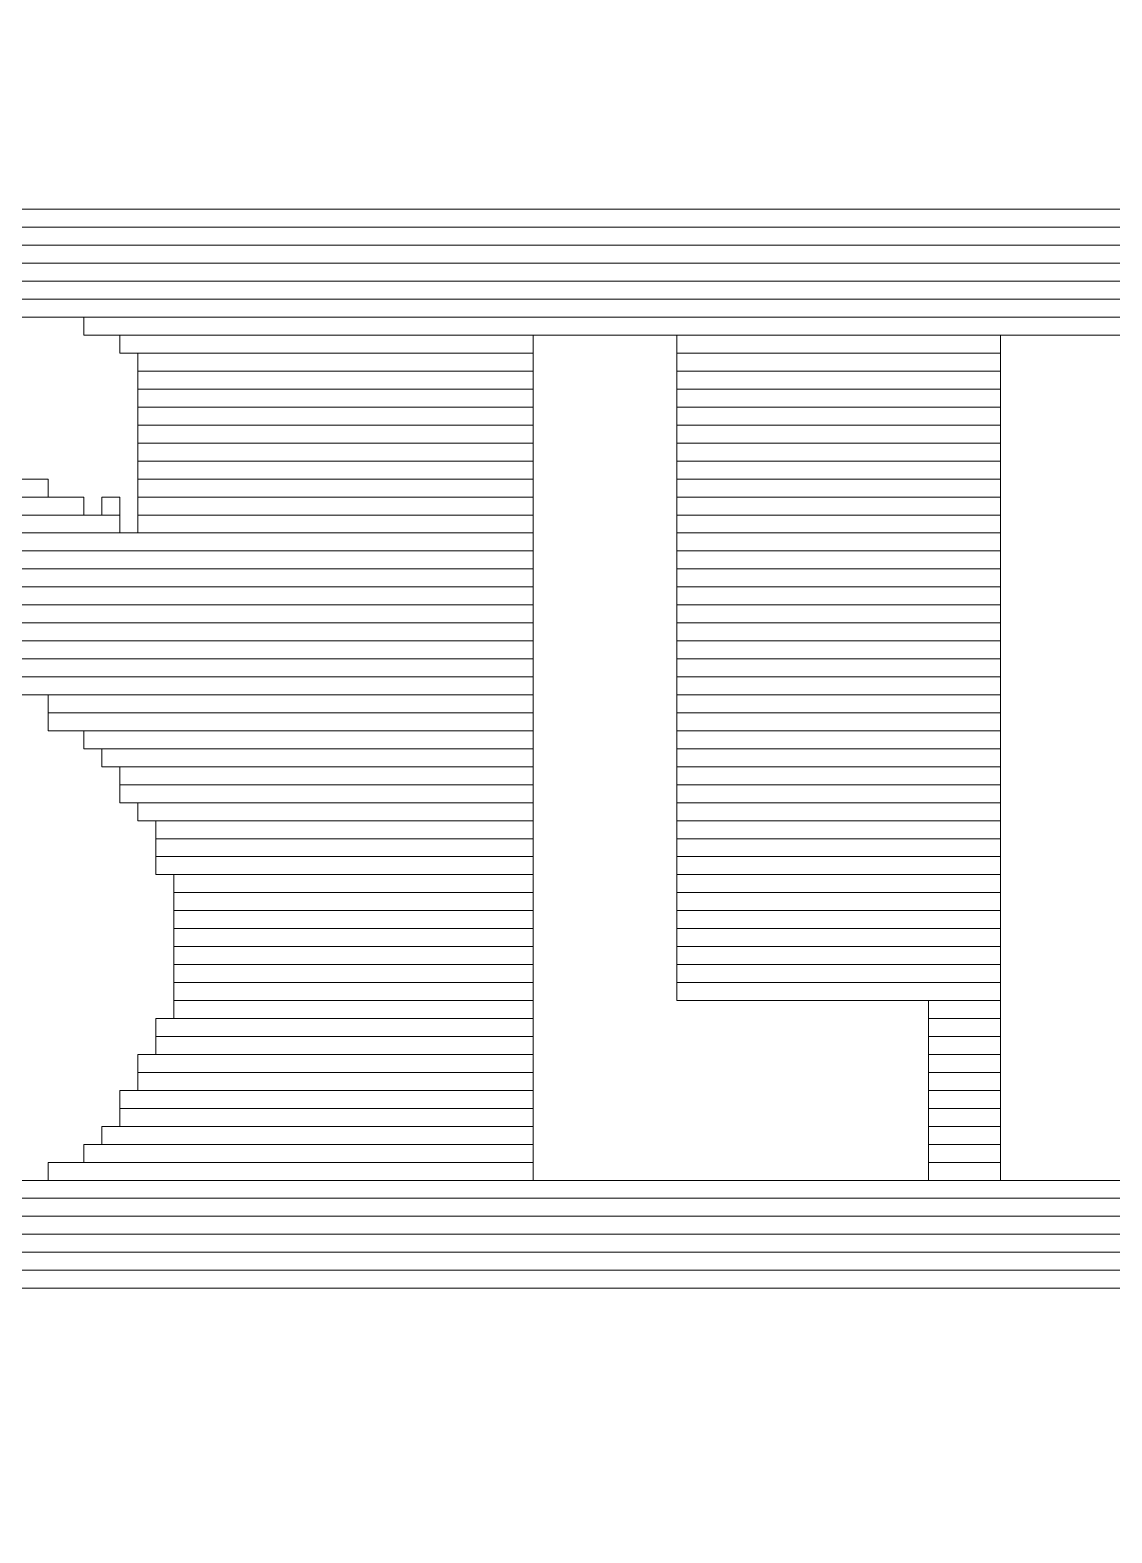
# Model space of a CAD drawing. Header units: millimetres. Extents: x -86 to 67, y -55 to 52.
# Drawn here: x -26.468 to -24.939, y -43.012 to -40.889 of the extents above; entities that cross this region are included whole.
import ezdxf

# ---------------------------------------------------------------- set-up
doc = ezdxf.new("R2010")
doc.units = ezdxf.units.MM
doc.header["$MEASUREMENT"] = 0
doc.layers.add('BG_OUTLINE', color=7, linetype='Continuous')
doc.layers.add('MA_PEN3', color=7, linetype='Continuous')

msp = doc.modelspace()

# ---------------------------------------------------------------- linework, layer by layer
at = {"layer": 'BG_OUTLINE', "color": 3, "lineweight": 9}
msp.add_open_spline([(-60.0926, 34.7331), (-60.0926, 34.7331), (63.7724, 34.7331), (63.7724, 34.7331), (63.7724, 34.7331), (64.585, 34.7336), (65.3646, 34.4113), (65.9396, 33.837), (65.9396, 33.837), (66.5146, 33.2627), (66.8379, 32.4797), (66.8384, 31.667), (66.8384, 31.667), (66.8384, 31.667), (66.8412, -52.28), (66.8412, -52.28), (66.8412, -52.28), (66.8412, -52.28), (66.8384, -52.1933), (66.8384, -52.1933), (66.8384, -52.1933), (66.8389, -53.006), (66.5166, -53.7856), (65.9424, -54.3606), (65.9424, -54.3606), (65.3681, -54.9356), (64.585, -55.2589), (63.7724, -55.2594), (63.7724, -55.2594), (63.7724, -55.2594), (-60.1869, -55.2594), (-60.1869, -55.2594), (-60.1869, -55.2594), (-60.1869, -55.2594), (-60.0853, -55.2518), (-60.0853, -55.2518), (-60.0853, -55.2518), (-60.8979, -55.2523), (-61.6775, -54.9299), (-62.2525, -54.3557), (-62.2525, -54.3557), (-62.8275, -53.7814), (-63.1508, -52.9984), (-63.1513, -52.1857), (-63.1513, -52.1857), (-63.1513, -52.1857), (-63.1587, 31.667), (-63.1587, 31.667), (-63.1587, 31.667), (-63.1592, 32.4797), (-62.8369, 33.2593), (-62.2626, 33.8343), (-62.2626, 33.8343), (-61.6883, 34.4093), (-60.9053, 34.7326), (-60.0926, 34.7331)], degree=3, knots=[0, 0, 0, 0, 0.071429, 0.071429, 0.071429, 0.071429, 0.142857, 0.142857, 0.142857, 0.142857, 0.214286, 0.214286, 0.214286, 0.214286, 0.285714, 0.285714, 0.285714, 0.285714, 0.357143, 0.357143, 0.357143, 0.357143, 0.428571, 0.428571, 0.428571, 0.428571, 0.5, 0.5, 0.5, 0.5, 0.571429, 0.571429, 0.571429, 0.571429, 0.642857, 0.642857, 0.642857, 0.642857, 0.714286, 0.714286, 0.714286, 0.714286, 0.785714, 0.785714, 0.785714, 0.785714, 0.857143, 0.857143, 0.857143, 0.857143, 0.928571, 0.928571, 0.928571, 0.928571, 1, 1, 1, 1], dxfattribs=at)
at = {"layer": 'MA_PEN3', "color": 5, "lineweight": 9}
for points in [[(-27.7892, -41.1675), (-27.7892, -41.1675), (-27.7892, -41.1421), (-27.7892, -41.1421), (-27.7892, -41.1421), (-27.7892, -41.1421), (-22.7346, -41.1421), (-22.7346, -41.1421), (-22.7346, -41.1421), (-22.7346, -41.1421), (-22.7346, -41.1675), (-22.7346, -41.1675), (-22.7346, -41.1675), (-22.7346, -41.1675), (-27.7892, -41.1675), (-27.7892, -41.1675)], [(-27.7892, -41.1929), (-27.7892, -41.1929), (-27.7892, -41.1675), (-27.7892, -41.1675), (-27.7892, -41.1675), (-27.7892, -41.1675), (-22.7346, -41.1675), (-22.7346, -41.1675), (-22.7346, -41.1675), (-22.7346, -41.1675), (-22.7346, -41.1929), (-22.7346, -41.1929), (-22.7346, -41.1929), (-22.7346, -41.1929), (-27.7892, -41.1929), (-27.7892, -41.1929)], [(-27.7892, -41.2183), (-27.7892, -41.2183), (-27.7892, -41.1929), (-27.7892, -41.1929), (-27.7892, -41.1929), (-27.7892, -41.1929), (-22.7346, -41.1929), (-22.7346, -41.1929), (-22.7346, -41.1929), (-22.7346, -41.1929), (-22.7346, -41.2183), (-22.7346, -41.2183), (-22.7346, -41.2183), (-22.7346, -41.2183), (-27.7892, -41.2183), (-27.7892, -41.2183)], [(-27.7892, -41.2437), (-27.7892, -41.2437), (-27.7892, -41.2183), (-27.7892, -41.2183), (-27.7892, -41.2183), (-27.7892, -41.2183), (-22.7346, -41.2183), (-22.7346, -41.2183), (-22.7346, -41.2183), (-22.7346, -41.2183), (-22.7346, -41.2437), (-22.7346, -41.2437), (-22.7346, -41.2437), (-22.7346, -41.2437), (-27.7892, -41.2437), (-27.7892, -41.2437)], [(-27.7892, -41.2691), (-27.7892, -41.2691), (-27.7892, -41.2437), (-27.7892, -41.2437), (-27.7892, -41.2437), (-27.7892, -41.2437), (-22.7346, -41.2437), (-22.7346, -41.2437), (-22.7346, -41.2437), (-22.7346, -41.2437), (-22.7346, -41.2691), (-22.7346, -41.2691), (-22.7346, -41.2691), (-22.7346, -41.2691), (-27.7892, -41.2691), (-27.7892, -41.2691)], [(-27.7892, -41.2945), (-27.7892, -41.2945), (-27.7892, -41.2691), (-27.7892, -41.2691), (-27.7892, -41.2691), (-27.7892, -41.2691), (-22.7346, -41.2691), (-22.7346, -41.2691), (-22.7346, -41.2691), (-22.7346, -41.2691), (-22.7346, -41.2945), (-22.7346, -41.2945), (-22.7346, -41.2945), (-22.7346, -41.2945), (-27.7892, -41.2945), (-27.7892, -41.2945)], [(-26.3922, -41.3199), (-26.3922, -41.3199), (-26.3922, -41.2945), (-26.3922, -41.2945), (-26.3922, -41.2945), (-26.3922, -41.2945), (-23.0902, -41.2945), (-23.0902, -41.2945), (-23.0902, -41.2945), (-23.0902, -41.2945), (-23.0902, -41.3199), (-23.0902, -41.3199), (-23.0902, -41.3199), (-23.0902, -41.3199), (-26.3922, -41.3199), (-26.3922, -41.3199)], [(-26.3414, -41.3453), (-26.3414, -41.3453), (-26.3414, -41.3199), (-26.3414, -41.3199), (-26.3414, -41.3199), (-26.3414, -41.3199), (-25.7572, -41.3199), (-25.7572, -41.3199), (-25.7572, -41.3199), (-25.7572, -41.3199), (-25.7572, -41.3453), (-25.7572, -41.3453), (-25.7572, -41.3453), (-25.7572, -41.3453), (-26.3414, -41.3453), (-26.3414, -41.3453)], [(-25.554, -41.3453), (-25.554, -41.3453), (-25.554, -41.3199), (-25.554, -41.3199), (-25.554, -41.3199), (-25.554, -41.3199), (-25.0968, -41.3199), (-25.0968, -41.3199), (-25.0968, -41.3199), (-25.0968, -41.3199), (-25.0968, -41.3453), (-25.0968, -41.3453), (-25.0968, -41.3453), (-25.0968, -41.3453), (-25.554, -41.3453), (-25.554, -41.3453)], [(-26.316, -41.3707), (-26.316, -41.3707), (-26.316, -41.3453), (-26.316, -41.3453), (-26.316, -41.3453), (-26.316, -41.3453), (-25.7572, -41.3453), (-25.7572, -41.3453), (-25.7572, -41.3453), (-25.7572, -41.3453), (-25.7572, -41.3707), (-25.7572, -41.3707), (-25.7572, -41.3707), (-25.7572, -41.3707), (-26.316, -41.3707), (-26.316, -41.3707)], [(-25.554, -41.3707), (-25.554, -41.3707), (-25.554, -41.3453), (-25.554, -41.3453), (-25.554, -41.3453), (-25.554, -41.3453), (-25.0968, -41.3453), (-25.0968, -41.3453), (-25.0968, -41.3453), (-25.0968, -41.3453), (-25.0968, -41.3707), (-25.0968, -41.3707), (-25.0968, -41.3707), (-25.0968, -41.3707), (-25.554, -41.3707), (-25.554, -41.3707)], [(-26.316, -41.3961), (-26.316, -41.3961), (-26.316, -41.3707), (-26.316, -41.3707), (-26.316, -41.3707), (-26.316, -41.3707), (-25.7572, -41.3707), (-25.7572, -41.3707), (-25.7572, -41.3707), (-25.7572, -41.3707), (-25.7572, -41.3961), (-25.7572, -41.3961), (-25.7572, -41.3961), (-25.7572, -41.3961), (-26.316, -41.3961), (-26.316, -41.3961)], [(-25.554, -41.3961), (-25.554, -41.3961), (-25.554, -41.3707), (-25.554, -41.3707), (-25.554, -41.3707), (-25.554, -41.3707), (-25.0968, -41.3707), (-25.0968, -41.3707), (-25.0968, -41.3707), (-25.0968, -41.3707), (-25.0968, -41.3961), (-25.0968, -41.3961), (-25.0968, -41.3961), (-25.0968, -41.3961), (-25.554, -41.3961), (-25.554, -41.3961)], [(-26.316, -41.4215), (-26.316, -41.4215), (-26.316, -41.3961), (-26.316, -41.3961), (-26.316, -41.3961), (-26.316, -41.3961), (-25.7572, -41.3961), (-25.7572, -41.3961), (-25.7572, -41.3961), (-25.7572, -41.3961), (-25.7572, -41.4215), (-25.7572, -41.4215), (-25.7572, -41.4215), (-25.7572, -41.4215), (-26.316, -41.4215), (-26.316, -41.4215)], [(-25.554, -41.4215), (-25.554, -41.4215), (-25.554, -41.3961), (-25.554, -41.3961), (-25.554, -41.3961), (-25.554, -41.3961), (-25.0968, -41.3961), (-25.0968, -41.3961), (-25.0968, -41.3961), (-25.0968, -41.3961), (-25.0968, -41.4215), (-25.0968, -41.4215), (-25.0968, -41.4215), (-25.0968, -41.4215), (-25.554, -41.4215), (-25.554, -41.4215)], [(-26.316, -41.4469), (-26.316, -41.4469), (-26.316, -41.4215), (-26.316, -41.4215), (-26.316, -41.4215), (-26.316, -41.4215), (-25.7572, -41.4215), (-25.7572, -41.4215), (-25.7572, -41.4215), (-25.7572, -41.4215), (-25.7572, -41.4469), (-25.7572, -41.4469), (-25.7572, -41.4469), (-25.7572, -41.4469), (-26.316, -41.4469), (-26.316, -41.4469)], [(-25.554, -41.4469), (-25.554, -41.4469), (-25.554, -41.4215), (-25.554, -41.4215), (-25.554, -41.4215), (-25.554, -41.4215), (-25.0968, -41.4215), (-25.0968, -41.4215), (-25.0968, -41.4215), (-25.0968, -41.4215), (-25.0968, -41.4469), (-25.0968, -41.4469), (-25.0968, -41.4469), (-25.0968, -41.4469), (-25.554, -41.4469), (-25.554, -41.4469)], [(-26.316, -41.4723), (-26.316, -41.4723), (-26.316, -41.4469), (-26.316, -41.4469), (-26.316, -41.4469), (-26.316, -41.4469), (-25.7572, -41.4469), (-25.7572, -41.4469), (-25.7572, -41.4469), (-25.7572, -41.4469), (-25.7572, -41.4723), (-25.7572, -41.4723), (-25.7572, -41.4723), (-25.7572, -41.4723), (-26.316, -41.4723), (-26.316, -41.4723)], [(-25.554, -41.4723), (-25.554, -41.4723), (-25.554, -41.4469), (-25.554, -41.4469), (-25.554, -41.4469), (-25.554, -41.4469), (-25.0968, -41.4469), (-25.0968, -41.4469), (-25.0968, -41.4469), (-25.0968, -41.4469), (-25.0968, -41.4723), (-25.0968, -41.4723), (-25.0968, -41.4723), (-25.0968, -41.4723), (-25.554, -41.4723), (-25.554, -41.4723)], [(-26.316, -41.4977), (-26.316, -41.4977), (-26.316, -41.4723), (-26.316, -41.4723), (-26.316, -41.4723), (-26.316, -41.4723), (-25.7572, -41.4723), (-25.7572, -41.4723), (-25.7572, -41.4723), (-25.7572, -41.4723), (-25.7572, -41.4977), (-25.7572, -41.4977), (-25.7572, -41.4977), (-25.7572, -41.4977), (-26.316, -41.4977), (-26.316, -41.4977)], [(-25.554, -41.4977), (-25.554, -41.4977), (-25.554, -41.4723), (-25.554, -41.4723), (-25.554, -41.4723), (-25.554, -41.4723), (-25.0968, -41.4723), (-25.0968, -41.4723), (-25.0968, -41.4723), (-25.0968, -41.4723), (-25.0968, -41.4977), (-25.0968, -41.4977), (-25.0968, -41.4977), (-25.0968, -41.4977), (-25.554, -41.4977), (-25.554, -41.4977)], [(-26.316, -41.5231), (-26.316, -41.5231), (-26.316, -41.4977), (-26.316, -41.4977), (-26.316, -41.4977), (-26.316, -41.4977), (-25.7572, -41.4977), (-25.7572, -41.4977), (-25.7572, -41.4977), (-25.7572, -41.4977), (-25.7572, -41.5231), (-25.7572, -41.5231), (-25.7572, -41.5231), (-25.7572, -41.5231), (-26.316, -41.5231), (-26.316, -41.5231)], [(-25.554, -41.5231), (-25.554, -41.5231), (-25.554, -41.4977), (-25.554, -41.4977), (-25.554, -41.4977), (-25.554, -41.4977), (-25.0968, -41.4977), (-25.0968, -41.4977), (-25.0968, -41.4977), (-25.0968, -41.4977), (-25.0968, -41.5231), (-25.0968, -41.5231), (-25.0968, -41.5231), (-25.0968, -41.5231), (-25.554, -41.5231), (-25.554, -41.5231)], [(-26.6208, -41.5485), (-26.6208, -41.5485), (-26.6208, -41.5231), (-26.6208, -41.5231), (-26.6208, -41.5231), (-26.6208, -41.5231), (-26.443, -41.5231), (-26.443, -41.5231), (-26.443, -41.5231), (-26.443, -41.5231), (-26.443, -41.5485), (-26.443, -41.5485), (-26.443, -41.5485), (-26.443, -41.5485), (-26.6208, -41.5485), (-26.6208, -41.5485)], [(-26.316, -41.5485), (-26.316, -41.5485), (-26.316, -41.5231), (-26.316, -41.5231), (-26.316, -41.5231), (-26.316, -41.5231), (-25.7572, -41.5231), (-25.7572, -41.5231), (-25.7572, -41.5231), (-25.7572, -41.5231), (-25.7572, -41.5485), (-25.7572, -41.5485), (-25.7572, -41.5485), (-25.7572, -41.5485), (-26.316, -41.5485), (-26.316, -41.5485)], [(-25.554, -41.5485), (-25.554, -41.5485), (-25.554, -41.5231), (-25.554, -41.5231), (-25.554, -41.5231), (-25.554, -41.5231), (-25.0968, -41.5231), (-25.0968, -41.5231), (-25.0968, -41.5231), (-25.0968, -41.5231), (-25.0968, -41.5485), (-25.0968, -41.5485), (-25.0968, -41.5485), (-25.0968, -41.5485), (-25.554, -41.5485), (-25.554, -41.5485)], [(-26.6716, -41.5739), (-26.6716, -41.5739), (-26.6716, -41.5485), (-26.6716, -41.5485), (-26.6716, -41.5485), (-26.6716, -41.5485), (-26.3922, -41.5485), (-26.3922, -41.5485), (-26.3922, -41.5485), (-26.3922, -41.5485), (-26.3922, -41.5739), (-26.3922, -41.5739), (-26.3922, -41.5739), (-26.3922, -41.5739), (-26.6716, -41.5739), (-26.6716, -41.5739)], [(-26.3668, -41.5739), (-26.3668, -41.5739), (-26.3668, -41.5485), (-26.3668, -41.5485), (-26.3668, -41.5485), (-26.3668, -41.5485), (-26.3414, -41.5485), (-26.3414, -41.5485), (-26.3414, -41.5485), (-26.3414, -41.5485), (-26.3414, -41.5739), (-26.3414, -41.5739), (-26.3414, -41.5739), (-26.3414, -41.5739), (-26.3668, -41.5739), (-26.3668, -41.5739)], [(-26.316, -41.5739), (-26.316, -41.5739), (-26.316, -41.5485), (-26.316, -41.5485), (-26.316, -41.5485), (-26.316, -41.5485), (-25.7572, -41.5485), (-25.7572, -41.5485), (-25.7572, -41.5485), (-25.7572, -41.5485), (-25.7572, -41.5739), (-25.7572, -41.5739), (-25.7572, -41.5739), (-25.7572, -41.5739), (-26.316, -41.5739), (-26.316, -41.5739)], [(-25.554, -41.5739), (-25.554, -41.5739), (-25.554, -41.5485), (-25.554, -41.5485), (-25.554, -41.5485), (-25.554, -41.5485), (-25.0968, -41.5485), (-25.0968, -41.5485), (-25.0968, -41.5485), (-25.0968, -41.5485), (-25.0968, -41.5739), (-25.0968, -41.5739), (-25.0968, -41.5739), (-25.0968, -41.5739), (-25.554, -41.5739), (-25.554, -41.5739)], [(-26.697, -41.5993), (-26.697, -41.5993), (-26.697, -41.5739), (-26.697, -41.5739), (-26.697, -41.5739), (-26.697, -41.5739), (-26.3414, -41.5739), (-26.3414, -41.5739), (-26.3414, -41.5739), (-26.3414, -41.5739), (-26.3414, -41.5993), (-26.3414, -41.5993), (-26.3414, -41.5993), (-26.3414, -41.5993), (-26.697, -41.5993), (-26.697, -41.5993)], [(-26.316, -41.5993), (-26.316, -41.5993), (-26.316, -41.5739), (-26.316, -41.5739), (-26.316, -41.5739), (-26.316, -41.5739), (-25.7572, -41.5739), (-25.7572, -41.5739), (-25.7572, -41.5739), (-25.7572, -41.5739), (-25.7572, -41.5993), (-25.7572, -41.5993), (-25.7572, -41.5993), (-25.7572, -41.5993), (-26.316, -41.5993), (-26.316, -41.5993)], [(-25.554, -41.5993), (-25.554, -41.5993), (-25.554, -41.5739), (-25.554, -41.5739), (-25.554, -41.5739), (-25.554, -41.5739), (-25.0968, -41.5739), (-25.0968, -41.5739), (-25.0968, -41.5739), (-25.0968, -41.5739), (-25.0968, -41.5993), (-25.0968, -41.5993), (-25.0968, -41.5993), (-25.0968, -41.5993), (-25.554, -41.5993), (-25.554, -41.5993)], [(-26.697, -41.6247), (-26.697, -41.6247), (-26.697, -41.5993), (-26.697, -41.5993), (-26.697, -41.5993), (-26.697, -41.5993), (-25.7572, -41.5993), (-25.7572, -41.5993), (-25.7572, -41.5993), (-25.7572, -41.5993), (-25.7572, -41.6247), (-25.7572, -41.6247), (-25.7572, -41.6247), (-25.7572, -41.6247), (-26.697, -41.6247), (-26.697, -41.6247)], [(-25.554, -41.6247), (-25.554, -41.6247), (-25.554, -41.5993), (-25.554, -41.5993), (-25.554, -41.5993), (-25.554, -41.5993), (-25.0968, -41.5993), (-25.0968, -41.5993), (-25.0968, -41.5993), (-25.0968, -41.5993), (-25.0968, -41.6247), (-25.0968, -41.6247), (-25.0968, -41.6247), (-25.0968, -41.6247), (-25.554, -41.6247), (-25.554, -41.6247)], [(-26.697, -41.6501), (-26.697, -41.6501), (-26.697, -41.6247), (-26.697, -41.6247), (-26.697, -41.6247), (-26.697, -41.6247), (-25.7572, -41.6247), (-25.7572, -41.6247), (-25.7572, -41.6247), (-25.7572, -41.6247), (-25.7572, -41.6501), (-25.7572, -41.6501), (-25.7572, -41.6501), (-25.7572, -41.6501), (-26.697, -41.6501), (-26.697, -41.6501)], [(-25.554, -41.6501), (-25.554, -41.6501), (-25.554, -41.6247), (-25.554, -41.6247), (-25.554, -41.6247), (-25.554, -41.6247), (-25.0968, -41.6247), (-25.0968, -41.6247), (-25.0968, -41.6247), (-25.0968, -41.6247), (-25.0968, -41.6501), (-25.0968, -41.6501), (-25.0968, -41.6501), (-25.0968, -41.6501), (-25.554, -41.6501), (-25.554, -41.6501)], [(-26.697, -41.6755), (-26.697, -41.6755), (-26.697, -41.6501), (-26.697, -41.6501), (-26.697, -41.6501), (-26.697, -41.6501), (-25.7572, -41.6501), (-25.7572, -41.6501), (-25.7572, -41.6501), (-25.7572, -41.6501), (-25.7572, -41.6755), (-25.7572, -41.6755), (-25.7572, -41.6755), (-25.7572, -41.6755), (-26.697, -41.6755), (-26.697, -41.6755)], [(-25.554, -41.6755), (-25.554, -41.6755), (-25.554, -41.6501), (-25.554, -41.6501), (-25.554, -41.6501), (-25.554, -41.6501), (-25.0968, -41.6501), (-25.0968, -41.6501), (-25.0968, -41.6501), (-25.0968, -41.6501), (-25.0968, -41.6755), (-25.0968, -41.6755), (-25.0968, -41.6755), (-25.0968, -41.6755), (-25.554, -41.6755), (-25.554, -41.6755)], [(-26.6716, -41.7009), (-26.6716, -41.7009), (-26.6716, -41.6755), (-26.6716, -41.6755), (-26.6716, -41.6755), (-26.6716, -41.6755), (-25.7572, -41.6755), (-25.7572, -41.6755), (-25.7572, -41.6755), (-25.7572, -41.6755), (-25.7572, -41.7009), (-25.7572, -41.7009), (-25.7572, -41.7009), (-25.7572, -41.7009), (-26.6716, -41.7009), (-26.6716, -41.7009)], [(-25.554, -41.7009), (-25.554, -41.7009), (-25.554, -41.6755), (-25.554, -41.6755), (-25.554, -41.6755), (-25.554, -41.6755), (-25.0968, -41.6755), (-25.0968, -41.6755), (-25.0968, -41.6755), (-25.0968, -41.6755), (-25.0968, -41.7009), (-25.0968, -41.7009), (-25.0968, -41.7009), (-25.0968, -41.7009), (-25.554, -41.7009), (-25.554, -41.7009)], [(-26.6716, -41.7263), (-26.6716, -41.7263), (-26.6716, -41.7009), (-26.6716, -41.7009), (-26.6716, -41.7009), (-26.6716, -41.7009), (-25.7572, -41.7009), (-25.7572, -41.7009), (-25.7572, -41.7009), (-25.7572, -41.7009), (-25.7572, -41.7263), (-25.7572, -41.7263), (-25.7572, -41.7263), (-25.7572, -41.7263), (-26.6716, -41.7263), (-26.6716, -41.7263)], [(-25.554, -41.7263), (-25.554, -41.7263), (-25.554, -41.7009), (-25.554, -41.7009), (-25.554, -41.7009), (-25.554, -41.7009), (-25.0968, -41.7009), (-25.0968, -41.7009), (-25.0968, -41.7009), (-25.0968, -41.7009), (-25.0968, -41.7263), (-25.0968, -41.7263), (-25.0968, -41.7263), (-25.0968, -41.7263), (-25.554, -41.7263), (-25.554, -41.7263)], [(-26.6462, -41.7517), (-26.6462, -41.7517), (-26.6462, -41.7263), (-26.6462, -41.7263), (-26.6462, -41.7263), (-26.6462, -41.7263), (-25.7572, -41.7263), (-25.7572, -41.7263), (-25.7572, -41.7263), (-25.7572, -41.7263), (-25.7572, -41.7517), (-25.7572, -41.7517), (-25.7572, -41.7517), (-25.7572, -41.7517), (-26.6462, -41.7517), (-26.6462, -41.7517)], [(-25.554, -41.7517), (-25.554, -41.7517), (-25.554, -41.7263), (-25.554, -41.7263), (-25.554, -41.7263), (-25.554, -41.7263), (-25.0968, -41.7263), (-25.0968, -41.7263), (-25.0968, -41.7263), (-25.0968, -41.7263), (-25.0968, -41.7517), (-25.0968, -41.7517), (-25.0968, -41.7517), (-25.0968, -41.7517), (-25.554, -41.7517), (-25.554, -41.7517)], [(-26.57, -41.7771), (-26.57, -41.7771), (-26.57, -41.7517), (-26.57, -41.7517), (-26.57, -41.7517), (-26.57, -41.7517), (-25.7572, -41.7517), (-25.7572, -41.7517), (-25.7572, -41.7517), (-25.7572, -41.7517), (-25.7572, -41.7771), (-25.7572, -41.7771), (-25.7572, -41.7771), (-25.7572, -41.7771), (-26.57, -41.7771), (-26.57, -41.7771)], [(-25.554, -41.7771), (-25.554, -41.7771), (-25.554, -41.7517), (-25.554, -41.7517), (-25.554, -41.7517), (-25.554, -41.7517), (-25.0968, -41.7517), (-25.0968, -41.7517), (-25.0968, -41.7517), (-25.0968, -41.7517), (-25.0968, -41.7771), (-25.0968, -41.7771), (-25.0968, -41.7771), (-25.0968, -41.7771), (-25.554, -41.7771), (-25.554, -41.7771)], [(-26.5446, -41.8025), (-26.5446, -41.8025), (-26.5446, -41.7771), (-26.5446, -41.7771), (-26.5446, -41.7771), (-26.5446, -41.7771), (-25.7572, -41.7771), (-25.7572, -41.7771), (-25.7572, -41.7771), (-25.7572, -41.7771), (-25.7572, -41.8025), (-25.7572, -41.8025), (-25.7572, -41.8025), (-25.7572, -41.8025), (-26.5446, -41.8025), (-26.5446, -41.8025)], [(-25.554, -41.8025), (-25.554, -41.8025), (-25.554, -41.7771), (-25.554, -41.7771), (-25.554, -41.7771), (-25.554, -41.7771), (-25.0968, -41.7771), (-25.0968, -41.7771), (-25.0968, -41.7771), (-25.0968, -41.7771), (-25.0968, -41.8025), (-25.0968, -41.8025), (-25.0968, -41.8025), (-25.0968, -41.8025), (-25.554, -41.8025), (-25.554, -41.8025)], [(-26.4938, -41.8279), (-26.4938, -41.8279), (-26.4938, -41.8025), (-26.4938, -41.8025), (-26.4938, -41.8025), (-26.4938, -41.8025), (-25.7572, -41.8025), (-25.7572, -41.8025), (-25.7572, -41.8025), (-25.7572, -41.8025), (-25.7572, -41.8279), (-25.7572, -41.8279), (-25.7572, -41.8279), (-25.7572, -41.8279), (-26.4938, -41.8279), (-26.4938, -41.8279)], [(-25.554, -41.8279), (-25.554, -41.8279), (-25.554, -41.8025), (-25.554, -41.8025), (-25.554, -41.8025), (-25.554, -41.8025), (-25.0968, -41.8025), (-25.0968, -41.8025), (-25.0968, -41.8025), (-25.0968, -41.8025), (-25.0968, -41.8279), (-25.0968, -41.8279), (-25.0968, -41.8279), (-25.0968, -41.8279), (-25.554, -41.8279), (-25.554, -41.8279)], [(-26.443, -41.8533), (-26.443, -41.8533), (-26.443, -41.8279), (-26.443, -41.8279), (-26.443, -41.8279), (-26.443, -41.8279), (-25.7572, -41.8279), (-25.7572, -41.8279), (-25.7572, -41.8279), (-25.7572, -41.8279), (-25.7572, -41.8533), (-25.7572, -41.8533), (-25.7572, -41.8533), (-25.7572, -41.8533), (-26.443, -41.8533), (-26.443, -41.8533)], [(-25.554, -41.8533), (-25.554, -41.8533), (-25.554, -41.8279), (-25.554, -41.8279), (-25.554, -41.8279), (-25.554, -41.8279), (-25.0968, -41.8279), (-25.0968, -41.8279), (-25.0968, -41.8279), (-25.0968, -41.8279), (-25.0968, -41.8533), (-25.0968, -41.8533), (-25.0968, -41.8533), (-25.0968, -41.8533), (-25.554, -41.8533), (-25.554, -41.8533)], [(-26.443, -41.8787), (-26.443, -41.8787), (-26.443, -41.8533), (-26.443, -41.8533), (-26.443, -41.8533), (-26.443, -41.8533), (-25.7572, -41.8533), (-25.7572, -41.8533), (-25.7572, -41.8533), (-25.7572, -41.8533), (-25.7572, -41.8787), (-25.7572, -41.8787), (-25.7572, -41.8787), (-25.7572, -41.8787), (-26.443, -41.8787), (-26.443, -41.8787)], [(-25.554, -41.8787), (-25.554, -41.8787), (-25.554, -41.8533), (-25.554, -41.8533), (-25.554, -41.8533), (-25.554, -41.8533), (-25.0968, -41.8533), (-25.0968, -41.8533), (-25.0968, -41.8533), (-25.0968, -41.8533), (-25.0968, -41.8787), (-25.0968, -41.8787), (-25.0968, -41.8787), (-25.0968, -41.8787), (-25.554, -41.8787), (-25.554, -41.8787)], [(-26.3922, -41.9041), (-26.3922, -41.9041), (-26.3922, -41.8787), (-26.3922, -41.8787), (-26.3922, -41.8787), (-26.3922, -41.8787), (-25.7572, -41.8787), (-25.7572, -41.8787), (-25.7572, -41.8787), (-25.7572, -41.8787), (-25.7572, -41.9041), (-25.7572, -41.9041), (-25.7572, -41.9041), (-25.7572, -41.9041), (-26.3922, -41.9041), (-26.3922, -41.9041)], [(-25.554, -41.9041), (-25.554, -41.9041), (-25.554, -41.8787), (-25.554, -41.8787), (-25.554, -41.8787), (-25.554, -41.8787), (-25.0968, -41.8787), (-25.0968, -41.8787), (-25.0968, -41.8787), (-25.0968, -41.8787), (-25.0968, -41.9041), (-25.0968, -41.9041), (-25.0968, -41.9041), (-25.0968, -41.9041), (-25.554, -41.9041), (-25.554, -41.9041)], [(-26.3668, -41.9295), (-26.3668, -41.9295), (-26.3668, -41.9041), (-26.3668, -41.9041), (-26.3668, -41.9041), (-26.3668, -41.9041), (-25.7572, -41.9041), (-25.7572, -41.9041), (-25.7572, -41.9041), (-25.7572, -41.9041), (-25.7572, -41.9295), (-25.7572, -41.9295), (-25.7572, -41.9295), (-25.7572, -41.9295), (-26.3668, -41.9295), (-26.3668, -41.9295)], [(-25.554, -41.9295), (-25.554, -41.9295), (-25.554, -41.9041), (-25.554, -41.9041), (-25.554, -41.9041), (-25.554, -41.9041), (-25.0968, -41.9041), (-25.0968, -41.9041), (-25.0968, -41.9041), (-25.0968, -41.9041), (-25.0968, -41.9295), (-25.0968, -41.9295), (-25.0968, -41.9295), (-25.0968, -41.9295), (-25.554, -41.9295), (-25.554, -41.9295)], [(-26.3414, -41.9549), (-26.3414, -41.9549), (-26.3414, -41.9295), (-26.3414, -41.9295), (-26.3414, -41.9295), (-26.3414, -41.9295), (-25.7572, -41.9295), (-25.7572, -41.9295), (-25.7572, -41.9295), (-25.7572, -41.9295), (-25.7572, -41.9549), (-25.7572, -41.9549), (-25.7572, -41.9549), (-25.7572, -41.9549), (-26.3414, -41.9549), (-26.3414, -41.9549)], [(-25.554, -41.9549), (-25.554, -41.9549), (-25.554, -41.9295), (-25.554, -41.9295), (-25.554, -41.9295), (-25.554, -41.9295), (-25.0968, -41.9295), (-25.0968, -41.9295), (-25.0968, -41.9295), (-25.0968, -41.9295), (-25.0968, -41.9549), (-25.0968, -41.9549), (-25.0968, -41.9549), (-25.0968, -41.9549), (-25.554, -41.9549), (-25.554, -41.9549)], [(-26.3414, -41.9803), (-26.3414, -41.9803), (-26.3414, -41.9549), (-26.3414, -41.9549), (-26.3414, -41.9549), (-26.3414, -41.9549), (-25.7572, -41.9549), (-25.7572, -41.9549), (-25.7572, -41.9549), (-25.7572, -41.9549), (-25.7572, -41.9803), (-25.7572, -41.9803), (-25.7572, -41.9803), (-25.7572, -41.9803), (-26.3414, -41.9803), (-26.3414, -41.9803)], [(-25.554, -41.9803), (-25.554, -41.9803), (-25.554, -41.9549), (-25.554, -41.9549), (-25.554, -41.9549), (-25.554, -41.9549), (-25.0968, -41.9549), (-25.0968, -41.9549), (-25.0968, -41.9549), (-25.0968, -41.9549), (-25.0968, -41.9803), (-25.0968, -41.9803), (-25.0968, -41.9803), (-25.0968, -41.9803), (-25.554, -41.9803), (-25.554, -41.9803)], [(-26.316, -42.0057), (-26.316, -42.0057), (-26.316, -41.9803), (-26.316, -41.9803), (-26.316, -41.9803), (-26.316, -41.9803), (-25.7572, -41.9803), (-25.7572, -41.9803), (-25.7572, -41.9803), (-25.7572, -41.9803), (-25.7572, -42.0057), (-25.7572, -42.0057), (-25.7572, -42.0057), (-25.7572, -42.0057), (-26.316, -42.0057), (-26.316, -42.0057)], [(-25.554, -42.0057), (-25.554, -42.0057), (-25.554, -41.9803), (-25.554, -41.9803), (-25.554, -41.9803), (-25.554, -41.9803), (-25.0968, -41.9803), (-25.0968, -41.9803), (-25.0968, -41.9803), (-25.0968, -41.9803), (-25.0968, -42.0057), (-25.0968, -42.0057), (-25.0968, -42.0057), (-25.0968, -42.0057), (-25.554, -42.0057), (-25.554, -42.0057)], [(-26.2906, -42.0311), (-26.2906, -42.0311), (-26.2906, -42.0057), (-26.2906, -42.0057), (-26.2906, -42.0057), (-26.2906, -42.0057), (-25.7572, -42.0057), (-25.7572, -42.0057), (-25.7572, -42.0057), (-25.7572, -42.0057), (-25.7572, -42.0311), (-25.7572, -42.0311), (-25.7572, -42.0311), (-25.7572, -42.0311), (-26.2906, -42.0311), (-26.2906, -42.0311)], [(-25.554, -42.0311), (-25.554, -42.0311), (-25.554, -42.0057), (-25.554, -42.0057), (-25.554, -42.0057), (-25.554, -42.0057), (-25.0968, -42.0057), (-25.0968, -42.0057), (-25.0968, -42.0057), (-25.0968, -42.0057), (-25.0968, -42.0311), (-25.0968, -42.0311), (-25.0968, -42.0311), (-25.0968, -42.0311), (-25.554, -42.0311), (-25.554, -42.0311)], [(-26.2906, -42.0565), (-26.2906, -42.0565), (-26.2906, -42.0311), (-26.2906, -42.0311), (-26.2906, -42.0311), (-26.2906, -42.0311), (-25.7572, -42.0311), (-25.7572, -42.0311), (-25.7572, -42.0311), (-25.7572, -42.0311), (-25.7572, -42.0565), (-25.7572, -42.0565), (-25.7572, -42.0565), (-25.7572, -42.0565), (-26.2906, -42.0565), (-26.2906, -42.0565)], [(-25.554, -42.0565), (-25.554, -42.0565), (-25.554, -42.0311), (-25.554, -42.0311), (-25.554, -42.0311), (-25.554, -42.0311), (-25.0968, -42.0311), (-25.0968, -42.0311), (-25.0968, -42.0311), (-25.0968, -42.0311), (-25.0968, -42.0565), (-25.0968, -42.0565), (-25.0968, -42.0565), (-25.0968, -42.0565), (-25.554, -42.0565), (-25.554, -42.0565)], [(-26.2906, -42.0819), (-26.2906, -42.0819), (-26.2906, -42.0565), (-26.2906, -42.0565), (-26.2906, -42.0565), (-26.2906, -42.0565), (-25.7572, -42.0565), (-25.7572, -42.0565), (-25.7572, -42.0565), (-25.7572, -42.0565), (-25.7572, -42.0819), (-25.7572, -42.0819), (-25.7572, -42.0819), (-25.7572, -42.0819), (-26.2906, -42.0819), (-26.2906, -42.0819)], [(-25.554, -42.0819), (-25.554, -42.0819), (-25.554, -42.0565), (-25.554, -42.0565), (-25.554, -42.0565), (-25.554, -42.0565), (-25.0968, -42.0565), (-25.0968, -42.0565), (-25.0968, -42.0565), (-25.0968, -42.0565), (-25.0968, -42.0819), (-25.0968, -42.0819), (-25.0968, -42.0819), (-25.0968, -42.0819), (-25.554, -42.0819), (-25.554, -42.0819)], [(-26.2652, -42.1073), (-26.2652, -42.1073), (-26.2652, -42.0819), (-26.2652, -42.0819), (-26.2652, -42.0819), (-26.2652, -42.0819), (-25.7572, -42.0819), (-25.7572, -42.0819), (-25.7572, -42.0819), (-25.7572, -42.0819), (-25.7572, -42.1073), (-25.7572, -42.1073), (-25.7572, -42.1073), (-25.7572, -42.1073), (-26.2652, -42.1073), (-26.2652, -42.1073)], [(-25.554, -42.1073), (-25.554, -42.1073), (-25.554, -42.0819), (-25.554, -42.0819), (-25.554, -42.0819), (-25.554, -42.0819), (-25.0968, -42.0819), (-25.0968, -42.0819), (-25.0968, -42.0819), (-25.0968, -42.0819), (-25.0968, -42.1073), (-25.0968, -42.1073), (-25.0968, -42.1073), (-25.0968, -42.1073), (-25.554, -42.1073), (-25.554, -42.1073)], [(-26.2652, -42.1327), (-26.2652, -42.1327), (-26.2652, -42.1073), (-26.2652, -42.1073), (-26.2652, -42.1073), (-26.2652, -42.1073), (-25.7572, -42.1073), (-25.7572, -42.1073), (-25.7572, -42.1073), (-25.7572, -42.1073), (-25.7572, -42.1327), (-25.7572, -42.1327), (-25.7572, -42.1327), (-25.7572, -42.1327), (-26.2652, -42.1327), (-26.2652, -42.1327)], [(-25.554, -42.1327), (-25.554, -42.1327), (-25.554, -42.1073), (-25.554, -42.1073), (-25.554, -42.1073), (-25.554, -42.1073), (-25.0968, -42.1073), (-25.0968, -42.1073), (-25.0968, -42.1073), (-25.0968, -42.1073), (-25.0968, -42.1327), (-25.0968, -42.1327), (-25.0968, -42.1327), (-25.0968, -42.1327), (-25.554, -42.1327), (-25.554, -42.1327)], [(-26.2652, -42.1581), (-26.2652, -42.1581), (-26.2652, -42.1327), (-26.2652, -42.1327), (-26.2652, -42.1327), (-26.2652, -42.1327), (-25.7572, -42.1327), (-25.7572, -42.1327), (-25.7572, -42.1327), (-25.7572, -42.1327), (-25.7572, -42.1581), (-25.7572, -42.1581), (-25.7572, -42.1581), (-25.7572, -42.1581), (-26.2652, -42.1581), (-26.2652, -42.1581)], [(-25.554, -42.1581), (-25.554, -42.1581), (-25.554, -42.1327), (-25.554, -42.1327), (-25.554, -42.1327), (-25.554, -42.1327), (-25.0968, -42.1327), (-25.0968, -42.1327), (-25.0968, -42.1327), (-25.0968, -42.1327), (-25.0968, -42.1581), (-25.0968, -42.1581), (-25.0968, -42.1581), (-25.0968, -42.1581), (-25.554, -42.1581), (-25.554, -42.1581)], [(-26.2652, -42.1835), (-26.2652, -42.1835), (-26.2652, -42.1581), (-26.2652, -42.1581), (-26.2652, -42.1581), (-26.2652, -42.1581), (-25.7572, -42.1581), (-25.7572, -42.1581), (-25.7572, -42.1581), (-25.7572, -42.1581), (-25.7572, -42.1835), (-25.7572, -42.1835), (-25.7572, -42.1835), (-25.7572, -42.1835), (-26.2652, -42.1835), (-26.2652, -42.1835)], [(-25.554, -42.1835), (-25.554, -42.1835), (-25.554, -42.1581), (-25.554, -42.1581), (-25.554, -42.1581), (-25.554, -42.1581), (-25.0968, -42.1581), (-25.0968, -42.1581), (-25.0968, -42.1581), (-25.0968, -42.1581), (-25.0968, -42.1835), (-25.0968, -42.1835), (-25.0968, -42.1835), (-25.0968, -42.1835), (-25.554, -42.1835), (-25.554, -42.1835)], [(-26.2652, -42.2089), (-26.2652, -42.2089), (-26.2652, -42.1835), (-26.2652, -42.1835), (-26.2652, -42.1835), (-26.2652, -42.1835), (-25.7572, -42.1835), (-25.7572, -42.1835), (-25.7572, -42.1835), (-25.7572, -42.1835), (-25.7572, -42.2089), (-25.7572, -42.2089), (-25.7572, -42.2089), (-25.7572, -42.2089), (-26.2652, -42.2089), (-26.2652, -42.2089)], [(-25.554, -42.2089), (-25.554, -42.2089), (-25.554, -42.1835), (-25.554, -42.1835), (-25.554, -42.1835), (-25.554, -42.1835), (-25.0968, -42.1835), (-25.0968, -42.1835), (-25.0968, -42.1835), (-25.0968, -42.1835), (-25.0968, -42.2089), (-25.0968, -42.2089), (-25.0968, -42.2089), (-25.0968, -42.2089), (-25.554, -42.2089), (-25.554, -42.2089)], [(-26.2652, -42.2343), (-26.2652, -42.2343), (-26.2652, -42.2089), (-26.2652, -42.2089), (-26.2652, -42.2089), (-26.2652, -42.2089), (-25.7572, -42.2089), (-25.7572, -42.2089), (-25.7572, -42.2089), (-25.7572, -42.2089), (-25.7572, -42.2343), (-25.7572, -42.2343), (-25.7572, -42.2343), (-25.7572, -42.2343), (-26.2652, -42.2343), (-26.2652, -42.2343)], [(-25.554, -42.2343), (-25.554, -42.2343), (-25.554, -42.2089), (-25.554, -42.2089), (-25.554, -42.2089), (-25.554, -42.2089), (-25.0968, -42.2089), (-25.0968, -42.2089), (-25.0968, -42.2089), (-25.0968, -42.2089), (-25.0968, -42.2343), (-25.0968, -42.2343), (-25.0968, -42.2343), (-25.0968, -42.2343), (-25.554, -42.2343), (-25.554, -42.2343)], [(-26.2652, -42.2597), (-26.2652, -42.2597), (-26.2652, -42.2343), (-26.2652, -42.2343), (-26.2652, -42.2343), (-26.2652, -42.2343), (-25.7572, -42.2343), (-25.7572, -42.2343), (-25.7572, -42.2343), (-25.7572, -42.2343), (-25.7572, -42.2597), (-25.7572, -42.2597), (-25.7572, -42.2597), (-25.7572, -42.2597), (-26.2652, -42.2597), (-26.2652, -42.2597)], [(-25.554, -42.2597), (-25.554, -42.2597), (-25.554, -42.2343), (-25.554, -42.2343), (-25.554, -42.2343), (-25.554, -42.2343), (-25.0968, -42.2343), (-25.0968, -42.2343), (-25.0968, -42.2343), (-25.0968, -42.2343), (-25.0968, -42.2597), (-25.0968, -42.2597), (-25.0968, -42.2597), (-25.0968, -42.2597), (-25.554, -42.2597), (-25.554, -42.2597)], [(-26.2652, -42.2851), (-26.2652, -42.2851), (-26.2652, -42.2597), (-26.2652, -42.2597), (-26.2652, -42.2597), (-26.2652, -42.2597), (-25.7572, -42.2597), (-25.7572, -42.2597), (-25.7572, -42.2597), (-25.7572, -42.2597), (-25.7572, -42.2851), (-25.7572, -42.2851), (-25.7572, -42.2851), (-25.7572, -42.2851), (-26.2652, -42.2851), (-26.2652, -42.2851)], [(-25.1984, -42.2851), (-25.1984, -42.2851), (-25.1984, -42.2597), (-25.1984, -42.2597), (-25.1984, -42.2597), (-25.1984, -42.2597), (-25.0968, -42.2597), (-25.0968, -42.2597), (-25.0968, -42.2597), (-25.0968, -42.2597), (-25.0968, -42.2851), (-25.0968, -42.2851), (-25.0968, -42.2851), (-25.0968, -42.2851), (-25.1984, -42.2851), (-25.1984, -42.2851)], [(-26.2906, -42.3105), (-26.2906, -42.3105), (-26.2906, -42.2851), (-26.2906, -42.2851), (-26.2906, -42.2851), (-26.2906, -42.2851), (-25.7572, -42.2851), (-25.7572, -42.2851), (-25.7572, -42.2851), (-25.7572, -42.2851), (-25.7572, -42.3105), (-25.7572, -42.3105), (-25.7572, -42.3105), (-25.7572, -42.3105), (-26.2906, -42.3105), (-26.2906, -42.3105)], [(-25.1984, -42.3105), (-25.1984, -42.3105), (-25.1984, -42.2851), (-25.1984, -42.2851), (-25.1984, -42.2851), (-25.1984, -42.2851), (-25.0968, -42.2851), (-25.0968, -42.2851), (-25.0968, -42.2851), (-25.0968, -42.2851), (-25.0968, -42.3105), (-25.0968, -42.3105), (-25.0968, -42.3105), (-25.0968, -42.3105), (-25.1984, -42.3105), (-25.1984, -42.3105)], [(-26.2906, -42.3359), (-26.2906, -42.3359), (-26.2906, -42.3105), (-26.2906, -42.3105), (-26.2906, -42.3105), (-26.2906, -42.3105), (-25.7572, -42.3105), (-25.7572, -42.3105), (-25.7572, -42.3105), (-25.7572, -42.3105), (-25.7572, -42.3359), (-25.7572, -42.3359), (-25.7572, -42.3359), (-25.7572, -42.3359), (-26.2906, -42.3359), (-26.2906, -42.3359)], [(-25.1984, -42.3359), (-25.1984, -42.3359), (-25.1984, -42.3105), (-25.1984, -42.3105), (-25.1984, -42.3105), (-25.1984, -42.3105), (-25.0968, -42.3105), (-25.0968, -42.3105), (-25.0968, -42.3105), (-25.0968, -42.3105), (-25.0968, -42.3359), (-25.0968, -42.3359), (-25.0968, -42.3359), (-25.0968, -42.3359), (-25.1984, -42.3359), (-25.1984, -42.3359)], [(-26.316, -42.3613), (-26.316, -42.3613), (-26.316, -42.3359), (-26.316, -42.3359), (-26.316, -42.3359), (-26.316, -42.3359), (-25.7572, -42.3359), (-25.7572, -42.3359), (-25.7572, -42.3359), (-25.7572, -42.3359), (-25.7572, -42.3613), (-25.7572, -42.3613), (-25.7572, -42.3613), (-25.7572, -42.3613), (-26.316, -42.3613), (-26.316, -42.3613)], [(-25.1984, -42.3613), (-25.1984, -42.3613), (-25.1984, -42.3359), (-25.1984, -42.3359), (-25.1984, -42.3359), (-25.1984, -42.3359), (-25.0968, -42.3359), (-25.0968, -42.3359), (-25.0968, -42.3359), (-25.0968, -42.3359), (-25.0968, -42.3613), (-25.0968, -42.3613), (-25.0968, -42.3613), (-25.0968, -42.3613), (-25.1984, -42.3613), (-25.1984, -42.3613)], [(-26.316, -42.3867), (-26.316, -42.3867), (-26.316, -42.3613), (-26.316, -42.3613), (-26.316, -42.3613), (-26.316, -42.3613), (-25.7572, -42.3613), (-25.7572, -42.3613), (-25.7572, -42.3613), (-25.7572, -42.3613), (-25.7572, -42.3867), (-25.7572, -42.3867), (-25.7572, -42.3867), (-25.7572, -42.3867), (-26.316, -42.3867), (-26.316, -42.3867)], [(-25.1984, -42.3867), (-25.1984, -42.3867), (-25.1984, -42.3613), (-25.1984, -42.3613), (-25.1984, -42.3613), (-25.1984, -42.3613), (-25.0968, -42.3613), (-25.0968, -42.3613), (-25.0968, -42.3613), (-25.0968, -42.3613), (-25.0968, -42.3867), (-25.0968, -42.3867), (-25.0968, -42.3867), (-25.0968, -42.3867), (-25.1984, -42.3867), (-25.1984, -42.3867)], [(-26.3414, -42.4121), (-26.3414, -42.4121), (-26.3414, -42.3867), (-26.3414, -42.3867), (-26.3414, -42.3867), (-26.3414, -42.3867), (-25.7572, -42.3867), (-25.7572, -42.3867), (-25.7572, -42.3867), (-25.7572, -42.3867), (-25.7572, -42.4121), (-25.7572, -42.4121), (-25.7572, -42.4121), (-25.7572, -42.4121), (-26.3414, -42.4121), (-26.3414, -42.4121)], [(-25.1984, -42.4121), (-25.1984, -42.4121), (-25.1984, -42.3867), (-25.1984, -42.3867), (-25.1984, -42.3867), (-25.1984, -42.3867), (-25.0968, -42.3867), (-25.0968, -42.3867), (-25.0968, -42.3867), (-25.0968, -42.3867), (-25.0968, -42.4121), (-25.0968, -42.4121), (-25.0968, -42.4121), (-25.0968, -42.4121), (-25.1984, -42.4121), (-25.1984, -42.4121)], [(-26.3414, -42.4375), (-26.3414, -42.4375), (-26.3414, -42.4121), (-26.3414, -42.4121), (-26.3414, -42.4121), (-26.3414, -42.4121), (-25.7572, -42.4121), (-25.7572, -42.4121), (-25.7572, -42.4121), (-25.7572, -42.4121), (-25.7572, -42.4375), (-25.7572, -42.4375), (-25.7572, -42.4375), (-25.7572, -42.4375), (-26.3414, -42.4375), (-26.3414, -42.4375)], [(-25.1984, -42.4375), (-25.1984, -42.4375), (-25.1984, -42.4121), (-25.1984, -42.4121), (-25.1984, -42.4121), (-25.1984, -42.4121), (-25.0968, -42.4121), (-25.0968, -42.4121), (-25.0968, -42.4121), (-25.0968, -42.4121), (-25.0968, -42.4375), (-25.0968, -42.4375), (-25.0968, -42.4375), (-25.0968, -42.4375), (-25.1984, -42.4375), (-25.1984, -42.4375)], [(-26.3668, -42.4629), (-26.3668, -42.4629), (-26.3668, -42.4375), (-26.3668, -42.4375), (-26.3668, -42.4375), (-26.3668, -42.4375), (-25.7572, -42.4375), (-25.7572, -42.4375), (-25.7572, -42.4375), (-25.7572, -42.4375), (-25.7572, -42.4629), (-25.7572, -42.4629), (-25.7572, -42.4629), (-25.7572, -42.4629), (-26.3668, -42.4629), (-26.3668, -42.4629)], [(-25.1984, -42.4629), (-25.1984, -42.4629), (-25.1984, -42.4375), (-25.1984, -42.4375), (-25.1984, -42.4375), (-25.1984, -42.4375), (-25.0968, -42.4375), (-25.0968, -42.4375), (-25.0968, -42.4375), (-25.0968, -42.4375), (-25.0968, -42.4629), (-25.0968, -42.4629), (-25.0968, -42.4629), (-25.0968, -42.4629), (-25.1984, -42.4629), (-25.1984, -42.4629)], [(-26.3922, -42.4883), (-26.3922, -42.4883), (-26.3922, -42.4629), (-26.3922, -42.4629), (-26.3922, -42.4629), (-26.3922, -42.4629), (-25.7572, -42.4629), (-25.7572, -42.4629), (-25.7572, -42.4629), (-25.7572, -42.4629), (-25.7572, -42.4883), (-25.7572, -42.4883), (-25.7572, -42.4883), (-25.7572, -42.4883), (-26.3922, -42.4883), (-26.3922, -42.4883)], [(-25.1984, -42.4883), (-25.1984, -42.4883), (-25.1984, -42.4629), (-25.1984, -42.4629), (-25.1984, -42.4629), (-25.1984, -42.4629), (-25.0968, -42.4629), (-25.0968, -42.4629), (-25.0968, -42.4629), (-25.0968, -42.4629), (-25.0968, -42.4883), (-25.0968, -42.4883), (-25.0968, -42.4883), (-25.0968, -42.4883), (-25.1984, -42.4883), (-25.1984, -42.4883)], [(-26.443, -42.5137), (-26.443, -42.5137), (-26.443, -42.4883), (-26.443, -42.4883), (-26.443, -42.4883), (-26.443, -42.4883), (-25.7572, -42.4883), (-25.7572, -42.4883), (-25.7572, -42.4883), (-25.7572, -42.4883), (-25.7572, -42.5137), (-25.7572, -42.5137), (-25.7572, -42.5137), (-25.7572, -42.5137), (-26.443, -42.5137), (-26.443, -42.5137)], [(-25.1984, -42.5137), (-25.1984, -42.5137), (-25.1984, -42.4883), (-25.1984, -42.4883), (-25.1984, -42.4883), (-25.1984, -42.4883), (-25.0968, -42.4883), (-25.0968, -42.4883), (-25.0968, -42.4883), (-25.0968, -42.4883), (-25.0968, -42.5137), (-25.0968, -42.5137), (-25.0968, -42.5137), (-25.0968, -42.5137), (-25.1984, -42.5137), (-25.1984, -42.5137)], [(-26.5192, -42.5391), (-26.5192, -42.5391), (-26.5192, -42.5137), (-26.5192, -42.5137), (-26.5192, -42.5137), (-26.5192, -42.5137), (-22.7346, -42.5137), (-22.7346, -42.5137), (-22.7346, -42.5137), (-22.7346, -42.5137), (-22.7346, -42.5391), (-22.7346, -42.5391), (-22.7346, -42.5391), (-22.7346, -42.5391), (-26.5192, -42.5391), (-26.5192, -42.5391)], [(-27.7892, -42.5645), (-27.7892, -42.5645), (-27.7892, -42.5391), (-27.7892, -42.5391), (-27.7892, -42.5391), (-27.7892, -42.5391), (-22.7346, -42.5391), (-22.7346, -42.5391), (-22.7346, -42.5391), (-22.7346, -42.5391), (-22.7346, -42.5645), (-22.7346, -42.5645), (-22.7346, -42.5645), (-22.7346, -42.5645), (-27.7892, -42.5645), (-27.7892, -42.5645)], [(-27.7892, -42.5899), (-27.7892, -42.5899), (-27.7892, -42.5645), (-27.7892, -42.5645), (-27.7892, -42.5645), (-27.7892, -42.5645), (-22.7346, -42.5645), (-22.7346, -42.5645), (-22.7346, -42.5645), (-22.7346, -42.5645), (-22.7346, -42.5899), (-22.7346, -42.5899), (-22.7346, -42.5899), (-22.7346, -42.5899), (-27.7892, -42.5899), (-27.7892, -42.5899)], [(-27.7892, -42.6153), (-27.7892, -42.6153), (-27.7892, -42.5899), (-27.7892, -42.5899), (-27.7892, -42.5899), (-27.7892, -42.5899), (-22.7346, -42.5899), (-22.7346, -42.5899), (-22.7346, -42.5899), (-22.7346, -42.5899), (-22.7346, -42.6153), (-22.7346, -42.6153), (-22.7346, -42.6153), (-22.7346, -42.6153), (-27.7892, -42.6153), (-27.7892, -42.6153)], [(-27.7892, -42.6407), (-27.7892, -42.6407), (-27.7892, -42.6153), (-27.7892, -42.6153), (-27.7892, -42.6153), (-27.7892, -42.6153), (-22.7346, -42.6153), (-22.7346, -42.6153), (-22.7346, -42.6153), (-22.7346, -42.6153), (-22.7346, -42.6407), (-22.7346, -42.6407), (-22.7346, -42.6407), (-22.7346, -42.6407), (-27.7892, -42.6407), (-27.7892, -42.6407)], [(-27.7892, -42.6661), (-27.7892, -42.6661), (-27.7892, -42.6407), (-27.7892, -42.6407), (-27.7892, -42.6407), (-27.7892, -42.6407), (-22.7346, -42.6407), (-22.7346, -42.6407), (-22.7346, -42.6407), (-22.7346, -42.6407), (-22.7346, -42.6661), (-22.7346, -42.6661), (-22.7346, -42.6661), (-22.7346, -42.6661), (-27.7892, -42.6661), (-27.7892, -42.6661)]]:
    msp.add_open_spline(points, degree=3, knots=[0, 0, 0, 0, 0.25, 0.25, 0.25, 0.25, 0.5, 0.5, 0.5, 0.5, 0.75, 0.75, 0.75, 0.75, 1, 1, 1, 1], dxfattribs=at)

doc.saveas('drawing.dxf')
